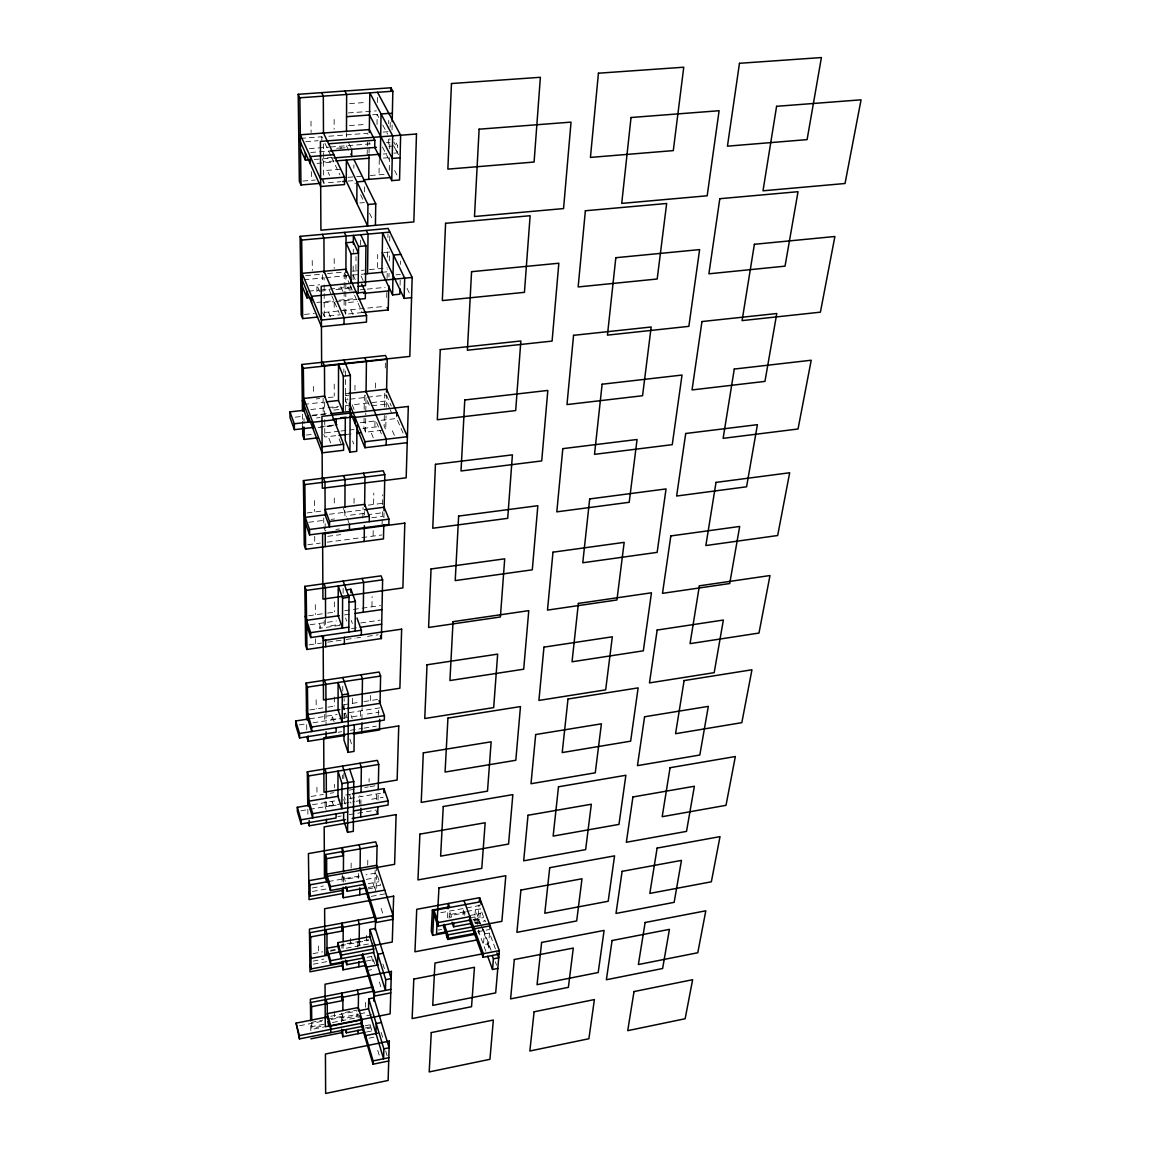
<?xml version="1.0" encoding="UTF-8"?>
<svg xmlns="http://www.w3.org/2000/svg" width="1151" height="1151" viewBox="0 0 1151 1151"><rect width="100%" height="100%" fill="white"/><g stroke="black" fill="none" stroke-linecap="round" stroke-linejoin="round"><path stroke-width="0.75" stroke-dasharray="5 3.75" d="M341.617 1022.002L341.646 1013.081L343.703 1020.275M341.876 948.223L341.89 944.64L368.464 939.691M342.106 881.421L342.12 876.184M342.466 778.666L342.48 775.069M342.768 691.19L342.782 686.054M343.113 593.355L343.127 588.089M343.876 372.521L343.89 368.924M344.221 273.765L344.091 310.453L345.732 314.237L363.457 312.439M342.811 1020.75L342.84 1012.175M343.127 943.374L343.099 948.769L341.89 944.669M343.386 882.112L343.415 875.048M343.804 778.565L343.832 771.846M344.063 718.742L344.135 698.671M344.897 515.835L344.926 508.828M345.329 410.806L345.487 370.982M345.732 314.237L345.89 275.06M346.465 136.868L346.48 133.257M350.897 290.311L350.911 286.671M353.084 279.751L353.199 262.989M353.271 252.644L353.299 249.191M353.861 168.262L353.889 164.737M350.508 943.446L350.566 936.31M351.113 868.055L351.17 861.883M352.436 703.247L352.479 697.218M354.033 503.26L354.105 495.534M354.94 390.275L355.012 381.801M355.918 269.593L356.019 256.486M360.623 245.077L360.695 238.185M364.522 191.915L364.579 186.577M356.968 1017.182L357.011 1013.628M357.803 946.942L357.86 941.676L359.112 945.762L359.17 940.381M358.608 878.472L358.666 873.221M359.486 804.204L359.601 795.384M360.536 716.282L360.623 708.786M362.882 518.123L363.011 507.562M364.076 417.885L363.946 428.33L365.543 432.215L382.391 430.229M364.176 409.296L364.363 393.527L365.442 396.102M367.198 154.694L367.342 142.134M358.206 1017.7L358.249 1014.132L330.769 1019.57M360.882 804.808L360.982 795.96M361.946 719.548L362.09 707.807M364.507 515.072L364.55 511.504M365.543 432.215L365.788 413.051M365.817 411.411L365.989 397.383L369.96 406.792M369.054 152.882L369.183 142.12M377.01 124.481L377.154 114.438L378.765 117.474M377.341 102.511L377.427 97.403M365.385 1007.283L365.471 1002.305M366.478 940.439L366.594 933.317M367.716 865.106L367.816 858.948M369.083 781.903L369.126 778.58M370.406 700.47L370.507 694.441M371.946 606.462L372.104 596.606M373.111 535.589L373.226 528.597M373.629 503.836L373.802 493.06M374.895 426.215L375.039 418M375.528 387.973L375.672 379.513M377.499 267.536L377.715 254.457M379.053 173.154L379.283 159.111M388.261 144.192L388.391 137.429M388.664 123.704L388.736 120.265M376.104 891.809L374.794 887.738L375.154 870.084M376.564 799.528L376.722 792.305M378.276 715.275L378.42 707.951M382.118 524.41L382.377 511.778M382.52 504.642L382.722 494.743M384.319 415.396L384.103 425.971L385.758 429.841L386.045 415.928M384.492 406.864L384.808 391.239M385.283 368.003L385.384 362.551M386.707 297.562L386.837 290.656M387.081 278.427L387.268 269.665M387.513 257.162L387.7 248.184M387.916 237.437L387.988 233.768M389.268 170.42L389.527 157.788M389.7 148.824L389.916 138.609M390.131 127.272L390.261 121.531M376.176 888.313L376.578 869.134M378.017 800.089L378.161 793.082M383.916 517.792L384.031 512.512L368.018 514.641M386.232 407.238L386.477 395.066L345.314 399.714L348.365 407.037M388.952 276.873L389.024 273.363M389.283 260.917L389.47 251.853M389.7 241.091L389.887 232.114M392.016 130.034L392.16 123.344M393.887 153.169L397.412 152.882L397.57 145.673L394.333 139.602M403.023 432.992L396.692 418.489L396.764 415.525M400.073 285.218L400.203 279.837M400.591 264.413L400.677 261.076M447.48 917.779L447.897 910.628M449.106 918.21L449.523 911.06L452.214 918.656M463.047 914.872L463.522 907.722M464.731 915.275L464.961 911.707M475.766 923.735L474.586 920.512L475.363 909.822L480.715 924.339M477.636 924.368L479.089 904.758M478.701 933.605L478.96 930.094M476.039 923.735L479.478 923.073L480.557 908.801M485.866 951.316L483.449 944.712L484.283 934.022L489.52 933.029L495.649 949.532M489.52 933.029L488.671 943.705L483.449 944.712M366.45 1032.015L373.197 1030.663M368.996 1038.188L374.176 1037.152M313.906 1028.98L324.222 1026.922M365.284 1025.757L370.449 1024.735M365.011 1028.001L371.989 1026.606M366.953 1028.706L370.377 1028.016M345.07 1012.434L357.055 1010.074M330.754 1016.275L356.565 1011.182M310.813 1030.692L310.698 1022.52L322.755 1020.131M327.92 1019.11L341.631 1016.405L342.811 1020.477M299.605 1025.742L323.863 1020.937M359.932 1013.801L366.781 1012.448M347.199 1017.872L357.544 1015.829M323.891 1024.232L311.82 1026.634L310.698 1022.52M332.481 1022.534L356.465 1017.772M366.709 1015.743L371.831 1014.722M316.05 1027.368L322.985 1025.987M366.694 970.61L374.751 969.056M367.068 957.315L372.133 956.352M366.306 961.071L373.758 959.56M474.543 922.843L485.017 920.872M313 953.661L322.64 951.834M330.668 950.323L335.114 949.489M438.214 930.08L441.667 929.433M330.409 951.172L335.473 950.208M346.307 948.165L373.442 943.057M313.101 961.114L323.805 959.085M477.536 931.763L489.822 929.447M313.273 964.193L328.395 961.315M454.4 914.829L464.903 912.872M469.881 915.491L480.312 913.534M471.378 917.606L474.845 916.959L477.046 922.973M473.047 919.577L483.535 917.606M472.86 920.081L478.025 919.102L479.478 923.073M340.552 945.705L368.723 940.41M474.586 920.512L479.751 919.548L480.931 922.771M440.761 912.714L480.816 905.276M464.932 911.765L449.307 914.685L450.386 917.707M466.659 911.448L480.557 908.858L485.334 921.75M371.284 896.37L384.664 893.924M312.425 891.464L326.395 888.96M368.306 883.666L378.837 881.767M368.248 887.479L380.506 885.263L376.492 872.947L366.047 874.818M367.874 888.989L374.794 887.738M328.395 881.551L359.069 876.055M348.12 878.817L359.241 876.832M312.252 887.982L323.359 885.982M366.306 879.378L375.787 877.681M337.79 816.591L341.3 816.001M349.127 814.663L376.363 810.031M312.439 804.736L340.178 799.974M380.42 793.327L349.487 798.521L350.983 803.168M342.336 803.614L325.143 806.506L325.992 809.254M344.063 803.326L354.379 801.585M356.091 801.297L359.529 800.722L360.421 803.441M300.857 810.822L307.821 809.642M309.561 809.354L332.179 805.542L332.179 801.427L334.121 807.642M331.215 806.045L337.847 804.923M371.672 799.226L383.154 797.298M311.144 796.463L323.345 794.435M330.265 793.269L333.747 792.694M349.3 790.104L354.508 789.241M364.838 787.514L368.262 786.939M369.989 786.651L375.14 785.802M350.652 794.19L343.703 795.355L345.228 800.003M338.121 732.252L341.732 731.676M350.264 730.324L362.421 728.396M363.917 728.151L376.319 726.195M309.576 718.814L337.171 714.512M379.945 707.836L344.077 713.433L346.149 719.605M331.042 719.706L337.962 718.627M367.212 714.037L379.183 712.167M299.231 724.929L306.137 723.85M313.043 722.756L341.775 718.425M343.487 718.152L360.551 715.476M309.792 709.966L322.999 707.908M327.934 707.146L334.955 706.067M343.53 704.743L359.069 702.326M363.961 701.578L378.593 699.304M343.185 709.074L347.516 708.412M309.015 644.891L321.532 643.064M327.718 642.157L334.481 641.179M336.178 640.92L344.523 639.711M346.293 639.452L355.141 638.158M356.911 637.899L360.551 637.366M367.514 636.359L378.147 634.805M339.847 625.367L319.331 628.317L319.287 623.425L320.856 628.029M360.709 622.964L380.19 620.159M351.53 628.532L358.623 627.496M344.48 614.922L349.616 614.202M310.079 624.748L336.423 620.979M330.855 625.727L340.336 624.374M308.669 615.771L324.194 613.569M327.618 613.08L336.193 611.872M344.753 610.649L380.492 605.584M307.792 544.74L320.28 543.099M327.215 542.179L381.916 534.956M323.762 526.827L325.201 530.827L328.769 530.366M335.891 529.431L339.444 528.971M327.776 536.323L340.811 534.611M350.494 515.144L363.658 513.447M308.756 522.281L324.237 520.295M331.128 519.403L334.567 518.957M371.787 517.749L383.225 516.267M307.144 512.929L322.021 511.03M368.349 505.116L382.549 503.304M329.387 514.252L364.579 509.749M306.209 435.078L313.043 434.287M339.2 431.222L323.287 433.078L324.798 437.006L337.2 435.538M340.969 431.021L354.062 429.481M362.896 428.445L379.067 426.561M346.063 434.502L351.372 433.884M320.553 426.633L334.495 425.021M327.431 425.999L337.66 424.82M318.108 427.625L333.977 425.784M360.22 422.734L375.902 420.906L381.369 433.855M381.11 420.302L396.692 418.489M310.756 409.526L326.366 407.742M328.064 407.555L338.437 406.375M332.524 407.958L341.128 406.979M333.891 410.073L339.085 409.483M371.831 405.756L385.527 404.188M295.246 417.18L303.893 416.187M312.554 415.194L326.395 413.612M311.763 415.828L327.459 414.029M316.568 417.957L320.036 417.554M348.839 393.412L345.401 393.8L347.976 400.088M316.18 398.937L319.647 398.548M328.28 397.584L336.912 396.62M345.458 395.656L348.94 395.268M303.792 404.404L322.913 402.246M304.483 314.439L314.41 313.432M324.28 312.453L384.765 306.367M322.697 312.612L324.265 316.396L340.365 314.77M316.784 302.425L333.905 300.728L331.805 295.821M339.013 300.224L356.019 298.541M323.431 302.771L333.905 301.735M335.646 301.562L356.594 299.476M348.523 302.483L357.429 301.591M309.245 285.779L319.705 284.757M308.641 291.16L319.215 290.124M320.971 289.966L328.021 289.275M329.776 289.102L350.911 287.045M320.366 291.189L329.028 290.34M335.963 289.664L353.285 287.98M360.191 289.807L365.543 289.289M367.313 289.117L385.125 287.376M305.691 275.679L322.496 274.082L322.553 282.844M327.517 273.607L344.235 272.01L349.501 283.88M352.537 271.219L364.162 270.111M369.413 269.622L387.297 267.91M303.936 279.751L324.107 277.823L324.122 283.088M325.776 277.664L350.882 275.262M352.551 275.103L367.543 273.665M381.902 272.298L389.067 271.607M395.944 274.873L400.347 274.442M383.7 252.544L389.47 252.011M359.831 202.979L364.407 202.59M302.857 181.038L315.216 180.031M347.947 177.34L363.486 176.06M370.363 175.499L385.772 174.233M322.035 179.47L323.69 183.081L341.013 181.657M347.775 181.095L353.774 180.592L355.299 183.743M334.078 161.025L323.604 161.859L321.935 158.277M317.072 163.384L333.833 162.046M383.384 158.09L388.002 157.716M326.596 170.406L341.689 169.183M336.668 148.249L341.746 147.86M340.135 148.191L345.242 147.803M310.698 152.479L330.337 150.954M388.765 146.364L397.57 145.673M327.157 157.874L332.38 157.457M314.324 159.471L332.121 158.061M383.341 154.004L386.865 153.716M300.569 138.379L321.82 136.753L322.942 139.127M328.841 136.221L367.457 133.271L368.651 135.617M383.082 132.077L390.045 131.545M305.734 141.674L318.18 140.71M309.346 148.637L328.769 147.127M330.524 146.983L372.579 143.717M386.535 142.623L390.016 142.364M349.444 125.617L364.68 124.466M348.307 112.927L376.42 110.87M372.579 114.769L378.276 114.352M349.559 103.604L364.925 102.497M393.858 142.048L395.426 145.012M382.794 125.085L387.628 134.207M398.433 154.637L394.261 146.767L397.412 152.882M382.405 146.968L389.642 160.895M394.606 170.434L397.081 175.211M348.724 143.141L351.746 149.27M346.422 145.745L350.954 154.968M407.08 288.369L410.073 294.555M360.608 194.735L362.882 199.44M369.543 213.208L372.478 219.28M324.97 143.386L330.884 155.831M331.617 157.385L339.933 174.909M328.179 172.362L329.603 175.398M361.069 275.967L363.27 280.801M353.112 275.046L355.299 279.88M350.235 285.506L353.846 293.649M354.566 295.275L362.292 312.669M348.005 287.088L349.444 290.325M340.797 286.743L342.797 291.347M350.969 310.007L353.04 314.77M386.477 395.066L391.254 406.001M389.513 408.202L386.362 400.936L345.343 405.598L346.537 408.533M390.146 409.655L391.412 412.576M392.405 430.762L394.505 435.639M328.999 289.275L331.1 294.181M334.581 302.31L339.3 313.345M328.553 312.252L330.567 317.043M319.604 291.548L316.856 285.045L316.913 291.52M371.356 433.236L373.399 438.143M352.22 404.807L354.623 410.677M352.566 440.991L353.76 443.955M339.099 438.848L341.027 443.739M328.884 438.243L330.797 443.193M343.401 508.296L346.609 516.77M347.185 518.281L348.897 522.784M483.319 929.202L491.103 950.309M495.362 961.848L496.585 965.157M482.744 928.742L485.736 936.842M481.305 925.965L489.765 948.899M478.327 918.973L480.125 923.85M487.377 943.532L489.822 950.194M478.14 930.195L482.859 943.086M351.271 620.447L352.379 623.511M345.573 617.986L346.652 621.036M351.127 715.577L352.177 718.656M342.725 704.858L346.696 716.656M349.89 739.057L352.479 746.769M334.078 721.49L332.049 715.303L332.049 719.792M349.516 794.377L351.026 799.024M372.996 883.105L375.14 889.766M381.11 908.326L383.312 915.16M343.717 799.485L345.214 804.132M382.895 963.962L384.492 969.041M373.341 959.718L374.593 963.79M371.572 956.884L373.629 963.531M379.37 982.033L381.485 988.853M343.89 876.587L345.329 881.249M342.135 874.76L344.35 881.968M359.155 942.209L360.162 945.518M381.154 1032.461L383.197 1039.195M385.657 1050.892L387.196 1055.942M370.262 1025.311L372.233 1031.929M377.744 1050.345L379.772 1057.136M303.979 418.403L304.065 425.41M311.777 1023.297L311.849 1029.9M302.497 414.187L302.584 419.741M302.598 421.28L302.67 426.733M306.684 724.727L306.756 730.209M307.821 809.196L307.921 816.39M310.986 121.172L311.087 132.538M311.432 171.614L311.504 178.693M312.223 260.572L312.324 270.442M313.345 386.391L313.432 394.908M314.367 500.556L314.468 511.389M314.683 536.28L314.755 543.301M315.288 604.577L315.388 614.476M315.604 638.834L315.647 643.654M316.137 699.779L316.223 708.858M316.928 787.212L317 795.571M318.338 945.921L318.395 953.028M323.517 143.875L323.69 183.081M324.136 284.844L324.165 291.85M324.179 293.606L324.265 316.396M324.64 402.044L324.697 414.374M324.726 419.655L324.798 437.006M325.172 523.647L325.201 530.827M325.589 619.339L325.632 627.885M325.992 713.433L326.05 725.188M326.38 801.772L326.424 810.621M321.82 136.753L321.834 140.336M323.114 398.16L323.201 413.986M323.719 517.892L323.748 525.057M324.222 620.418L324.265 628.964M324.683 714.383L324.726 721.893M325.114 801.168L325.157 808.189M334.135 119.459L334.135 129.171M334.193 258.515L334.193 268.37M334.207 302.296L334.207 310.252M334.236 384.089L334.25 395.987M334.294 498.038L334.294 505.764M334.337 601.901L334.337 611.785M334.365 696.974L334.38 706.038M334.409 784.32L334.409 787.658M334.495 1011.715L334.509 1018.318"/><path stroke-width="1.5" d="M336.078 813.858L336.078 817.987L301.073 823.943L297.375 811.412L297.303 807.283L309.504 805.225M336.121 727.691L336.121 732.165L299.62 737.949L295.778 725.461L295.692 720.972L309.547 718.814M336.236 424.82L336.236 418.935M337.761 942.655L337.761 946.223L341.415 958.639L341.43 955.071L337.761 942.655L369.859 936.641L369.989 929.476L375.341 928.469L391.182 978.623L385.729 979.688L385.427 990.392L373.399 951.776M338.48 400.49L338.523 364.55L343.315 376.176L343.199 412.231L338.48 400.49L326.323 401.857M341.991 783.529L341.905 808.736L337.962 796.319L337.991 771.127L341.991 783.529L353.76 781.587L349.688 769.213M342.279 694.83L342.192 722.224L338.077 709.879L338.106 682.5L342.279 694.83L348.422 693.88L348.062 752.366L354.033 751.402L354.263 724.813M342.595 598.16L342.494 628.058L338.193 615.828L338.236 585.974L342.595 598.16L349.012 597.254L348.796 632.043M341.588 1029.123L342.739 1036.763L364.752 1032.346M341.689 999.787L341.718 993.097L342.912 997.183L342.854 1010.52M341.833 962.222L343.012 969.833L365.845 965.459M341.933 930.31L341.962 923.145L343.199 927.246L343.142 941.59M342.077 890.155L343.315 897.751L367.932 893.291M342.207 853.049L342.221 847.683L343.502 851.798L343.43 871.739M343.617 444.286L322.093 446.847L303.72 398.462L324.625 396.117L343.617 444.286L343.588 450.271L322.136 452.847L302.325 400.49M344.034 324.395L344.048 317.762L324.078 271.276M323.474 133.041L344.537 177.153L344.523 184.563L320.669 186.534L298.785 138.508M342.739 1036.763L342.768 1029.641M343.012 969.833L343.056 961.056M343.315 897.751L343.358 887.277M343.66 812.908L343.631 819.929L347.573 832.331L353.314 831.339L353.76 781.587M344.02 725.835L343.962 739.992L348.062 752.366M344.365 643.985L344.394 637.15M344.926 507.116L345.041 479.607L343.516 475.665M345.3 417.741L345.214 440.315L349.904 452.156L356.724 451.336L356.954 425.237M345.904 272.47L346.048 236.07L344.365 232.387M346.278 181.211L346.365 160.047L367.946 204.49L367.673 226.028L346.278 181.211L342.739 181.513M346.48 131.818L346.638 94.483L344.868 91.015M363.515 1029.382L346.35 1032.821L346.365 1029.541M363.63 961.488L346.768 964.711L346.782 961.171M364.738 888.112L347.214 891.277L347.242 887.464M347.573 832.331L347.875 782.551L342.509 766.077M349.429 529.647L349.458 524.28M349.904 452.156L350.364 375.399L343.919 359.961M350.94 283.232L351.113 253.939L346.019 242.76L353.343 242.098L358.493 253.249L351.113 253.939M351.702 156.507L351.746 149.27M350.911 592.736L350.94 589.24L346.178 589.902M353.328 244.026L353.4 235.408L358.551 246.53L358.134 292.858M354.997 423.338L355.055 417.381L396.85 412.562L396.764 415.525M356.796 203.238L356.968 181.887L364.637 181.254M355.112 631.136L355.371 601.398L350.94 589.24M361.342 635.093L361.4 630.216L356.983 618.029M361.731 284.067L365.385 292.138L365.313 298.613L358.335 299.303M360.723 234.746L365.932 245.854L365.471 285.635L358.191 286.34M407.238 442.66L364.925 447.725L365.011 441.739L349.257 403.238M366.565 315.475L321.402 320.05L302.109 273.363L345.919 269.219L366.565 315.475L366.478 322.093L321.446 326.711L300.641 276.168M358.004 1033.699L358.047 1030.145M358.306 1009.139L358.493 994.147L357.285 990.076M358.839 966.797L358.911 961.545M359.17 940.381L359.371 924.239L358.119 920.153M359.745 894.773L359.831 887.795M360.076 868.501L360.321 848.848L359.011 844.762M360.723 817.009L360.839 808.232M361.026 792.449L361.342 767.3L359.975 763.228M361.774 732.784L361.903 722.857M362.119 706.139L362.45 678.817L361.026 674.759M363.284 612.246L363.658 582.449L362.162 578.449M364.176 541.474L364.378 525.719M364.622 506.311L364.982 477.133L363.414 473.205M366.061 392.002L366.435 361.543L364.795 357.716M367.543 273.665L368.032 234.085L366.291 230.416M368.723 179.355L369.039 154.522M369.313 132.451L369.802 92.843L392.692 135.832L391.743 180.635L399.555 179.988L400.634 135.228L377.499 92.296M361.874 1026.433L361.975 1019.829L358.335 1007.528L327.301 1013.628L330.783 1026.03L330.797 1032.648M362.882 958.107L362.925 954.553M363.961 884.443L364.018 880.616L330.438 886.644L330.438 890.486L364.795 884.299M369.255 521.705L369.342 516.324L364.651 504.368L325.114 509.418L329.531 521.475L329.546 526.87L325.129 514.799L324.999 482.082L323.517 478.125M344.537 177.153L320.625 179.124L300.325 134.796L369.342 129.559L374.838 140.206L374.737 147.472L391.743 180.635M375.413 225.351L375.744 203.813L353.918 159.442M365.558 1038.878L365.601 1035.583L377.701 1033.152M366.694 970.61L366.752 967.056L378.046 964.898M367.932 896.974L367.989 893.133L384.765 890.097M380.305 158.334L381.053 113.963L388.865 113.388M368.55 1008.808L368.737 998.838L373.888 997.831L389.11 1047.77L383.858 1048.849L383.585 1058.776L368.55 1008.808L358.292 1010.837M369.859 936.641L373.715 948.956L373.643 952.524L330.61 960.682L330.625 964.25L363.687 957.949M390.865 91.174L390.937 87.778L298.195 94.296L299.361 181.326L300.972 184.966L320.194 183.369M373.816 1001.154L373.989 992.781M375.298 930.209L375.485 921.246L343.199 927.246M376.607 867.854L377.068 845.913L375.715 841.841L308.425 853.582L309.043 899.622L341.919 893.68M352.163 818.462L377.729 814.102L377.873 807.096M378.233 789.572L378.765 764.451L377.355 760.379L307.317 771.817L307.777 805.829M379.701 719.317L379.485 729.964L353.285 734.137M306.612 719.735L306.123 683.047L379.139 672.026L380.607 676.054L380.046 703.347L347.372 708.426M381.398 638.56L382.621 579.831L381.082 575.845L304.828 586.348L305.619 645.38L306.957 649.466L381.398 638.56L380.405 635.884M383.772 524.827L383.47 538.913L305.662 549.228L304.267 545.214L303.404 480.6L383.211 470.773L384.822 474.672L384.06 510.799M386.549 392.131L387.225 359.299L385.527 355.501L301.835 364.479L302.454 410.993M363.457 312.439L388.261 309.936L388.765 285.649M392.189 121.675L392.836 91.217L390.937 87.778M388.721 1060.992L373.025 1064.215L373.097 1060.92L359.759 1015.786M390.764 992.881L374.478 996.061L374.55 992.522L362.694 953.805M391.858 915.966L392.966 919.361L376.032 922.498L376.118 918.671L360.076 868.242M386.146 445.178L386.276 439.207L366.061 391.484M375.989 1033.497L376.204 1023.541L381.413 1022.505M377.528 964.998L377.758 954.265L383.168 953.244M399.972 288.815L399.843 294.196L392.577 294.915L393.469 255.076L400.85 254.385M379.082 700.657L384.42 715.591L384.319 720.08L299.533 733.46L295.692 720.972M364.579 509.749L384.132 507.231L388.952 519.144L388.837 524.496L309.59 534.87L305.317 522.727M383.858 792.751L383.959 788.622L352.364 793.902M383.959 788.622L388.189 800.909L388.074 805.038L353.501 810.908M411.569 297.649L404.145 298.382L404.692 278.154L382.621 232.761L381.902 272.298L392.577 294.915M412.173 277.434L409.814 356.422L321.647 365.932L321.215 286.239L412.173 277.434L388.103 228.459L300.109 236.358L301.159 314.77L302.684 318.582L317.633 317.072M448.099 907.089L432.373 909.995L431.308 931.375L432.675 935.389L446.53 932.77M432.675 935.389L433.956 910.412L481.089 901.665L480.902 904.067M438.186 922.555L469.838 916.628L469.594 920.225L437.984 926.167L438.186 922.555L433.956 910.412M447.998 908.844L448.315 903.477L449.739 907.477M475.521 933.202L447.71 938.468L447.926 934.914L444.2 924.325M475.262 934.267L447.84 939.461L448.056 935.95M471.047 923.505L453.609 926.785L453.825 923.188M474.039 932.439L474.298 928.828L490.11 925.836L489.909 928.238M479.348 901.262L479.607 897.694L416.734 909.319L414.95 951.791L476.471 940.05M499.03 954.208L483.075 957.287L483.362 953.69L463.997 900.586M497.793 968.451L492.527 969.487L493.419 958.812L492.196 955.503M499.347 950.611L495.678 992.881L432.733 1005.384L434.963 963.013L499.347 950.611L479.607 897.694M373.097 1060.92L388.822 1057.711M330.783 1026.03L361.975 1019.829M363.572 1026.102L299.447 1038.907L299.375 1035.598L361.932 1023.138M310.914 1038.821L342.322 1032.533M299.447 1038.907L296.08 1023.11L327.316 1016.952L330.783 1029.339M374.55 992.522L390.865 989.342M311.561 1006.679L342.897 1000.55L341.703 996.464L310.425 1002.564L311.561 1006.679L311.734 1019.973M493.419 958.812L498.728 957.79L496.887 952.841M372.78 987.054L310.382 999.197L310.669 1020.851M342.912 997.183L374.032 991.112M309.921 964.826L311.072 968.955L343.041 962.869M341.674 965.761L310.007 971.804L309.432 929.145L374.19 917.174M327.862 955.201L310.928 958.395L309.777 954.265M341.43 955.071L373.715 948.956M447.926 934.914L474.039 929.979M338.854 946.021L327.013 948.251L330.61 960.682M376.118 918.671L393.081 915.534L376.65 865.293L326.697 874.17L330.438 886.644M310.655 936.914L343.185 930.857L341.948 926.756L309.49 932.785L310.655 936.914L311.072 968.955M308.943 892.097L310.137 896.226L343.343 890.241M326.337 877.58L308.785 880.702L309.993 884.831L310.137 896.226M309.993 884.831L329.33 881.378M325.388 854.546L342.207 851.596L343.487 855.697L326.625 858.66L326.726 881.839L325.503 877.724L325.388 854.546L326.625 858.66M343.502 851.798L377.068 845.913M301.073 823.943L301.001 819.814L347.703 811.887M308.396 823.037L309.231 825.799L345.314 819.641M308.957 805.312L312.727 817.814L312.684 813.671L388.189 800.909M308.914 801.168L338.523 796.219M308.972 806.448L308.583 775.947L378.765 764.451M306.857 737.201L308.137 741.316L344.796 735.489M306.497 710.469L311.72 727.015L384.42 715.591M307.792 714.584L339.746 709.606M306.123 683.047L307.432 687.147L380.607 676.054M305.231 616.26L310.669 632.647L348.825 627.137M360.392 627.252L381.7 624.173M306.641 625.238L310.727 637.568L361.4 630.216M306.583 620.331L339.329 615.656M354.709 613.469L382.003 609.584M348.983 602.29L355.371 601.398M304.828 586.348L306.195 590.405L382.621 579.831M329.531 521.475L369.342 516.324M303.835 513.36L309.533 529.474L388.952 519.144M305.245 517.36L325.949 514.698M303.404 480.6L304.828 484.585L384.822 474.672M365.011 441.739L407.411 436.704L386.607 389.182L348.839 393.412M302.67 426.733L302.785 435.481L304.252 439.423L317.949 437.812M338.969 435.337L346.063 434.502M356.695 433.251L360.234 432.834M340.782 417.799L346.134 417.18M303.821 410.317L289.937 411.885L294.311 423.769L311.82 421.741M332.711 419.338L353.573 416.935M333.963 419.827L312.77 422.273L312.813 428.244M289.937 411.885L290.052 417.77L294.411 429.668L313.576 427.438M330.956 413.626L350.149 411.425M343.315 376.176L350.364 375.399M301.835 364.479L303.332 368.334L387.225 359.299M356.076 291.951L311.59 296.325L311.662 302.929M302.281 286.441L306.957 297.879L310.468 297.534M356.637 293.001L365.385 292.138M363.658 293.376L388.664 290.915M364.881 273.924L382.434 272.24M358.551 246.53L365.932 245.854M300.109 236.358L301.677 240.07L389.887 232.114M367.946 204.49L375.744 203.813M363.529 179.786L391.023 177.513M335.819 160.895L368.982 158.248M400.102 157.788L392.218 158.421L369.529 114.999M330.337 150.954L376.42 147.342M333.819 154.709L310.295 156.565L310.367 163.917M300.512 149.328L305.432 160.176L308.986 159.903M333.905 157.917L379.83 154.277M328.611 143.789L374.838 140.206M346.537 116.697L369.457 114.999M388.851 113.575L392.376 113.302M298.195 94.296L299.85 97.792L392.836 91.217M321.604 92.656L323.316 96.137L323.474 133.243M382.261 252.673L404.145 298.382M387.11 307.446L388.261 309.936M322.309 234.372L323.935 238.056L324.078 272.643M349.228 409.166L364.925 447.725M322.942 362.22L324.481 366.061L324.625 396.908M303.878 410.303L308.339 422.144L308.267 416.23M487.693 956.265L492.527 969.487M469.32 919.491L483.075 957.287M343.156 581.068L349.012 597.254M451.998 922.239L453.609 926.785M324.035 583.701L325.445 587.744L325.575 617.627M443.466 926.354L447.71 938.468M446.444 935.461L447.84 939.461M432.373 909.995L437.984 926.167M342.811 677.507L348.422 693.88M321.935 635.999L323.489 640.603L323.46 635.712M376.809 811.397L377.729 814.102M324.524 680.27L325.877 684.356L325.992 711.75M362.968 881.349L376.032 922.498M324.956 768.94L326.251 773.04L326.366 798.247M307.849 719.087L311.777 731.518L311.72 727.015M369.989 929.476L385.729 979.688M345.789 886.63L347.214 891.277M307.317 771.817L308.583 775.947M361.932 955.028L374.478 996.061M368.737 998.838L383.858 1048.849M307.662 797.039L312.684 813.671M326.711 878.012L330.438 890.486M345.386 960.063L346.768 964.711M297.303 807.283L301.001 819.814M360.68 1022.39L373.025 1064.215M325.762 929.763L326.956 933.878L327.042 955.344M327.028 951.805L330.625 964.25M345.458 1029.742L346.35 1032.821M326.107 999.514L327.258 1003.614L327.316 1018.563M327.762 1021.8L329.057 1026.447M296.08 1023.11L299.375 1035.598M294.311 423.769L294.411 429.668M299.533 733.46L299.62 737.949M299.85 97.792L300.972 184.966M301.677 240.07L302.684 318.582M303.332 368.334L303.893 411.396M304.094 427.165L304.252 439.423M304.828 484.585L305.662 549.228M306.195 590.405L306.957 649.466M307.432 687.147L307.864 719.922M308.065 735.964L308.137 741.316M309.159 820.519L309.231 825.799M305.346 152.91L305.432 160.176M306.885 291.332L306.957 297.879M309.533 529.474L309.59 534.87M310.669 632.647L310.727 637.568M325.215 532.481L325.273 546.639M325.675 639.87L325.704 646.718M326.078 731.82L326.107 738.453M326.452 819.339L326.467 822.85M389.311 1041.094L388.132 1080.458L325.647 1093.45L325.431 1054.028L389.311 1041.094M391.398 971.415L390.131 1013.858L325.273 1026.735L325.042 984.22L391.398 971.415M393.656 896.154L392.275 942.022L324.884 954.74L324.625 908.743L393.656 896.154M396.102 814.591L394.606 864.329L324.453 876.817L324.179 826.907L396.102 814.591M398.75 725.921L397.138 780.033L323.992 792.205L323.69 737.849L398.75 725.921M401.641 629.151L399.886 688.24L323.489 699.981L323.158 640.575L401.641 629.151M404.821 523.115L402.879 587.916L322.927 599.095L322.582 533.877L404.821 523.115M408.317 406.447L406.174 477.809L322.323 488.254L321.935 416.345L408.317 406.447M416.475 134.005L413.842 221.927L320.913 230.2L320.424 141.4L416.475 134.005M413.799 979.084L412.144 1018.577L471.536 1006.708L474.457 967.286L413.799 979.084M419.899 834.13L417.971 879.925L481.78 868.401L485.161 822.749L419.899 834.13M423.309 752.883L421.223 802.405L487.506 791.14L491.146 741.805L423.309 752.883M427.021 664.789L424.762 718.512L493.693 707.592L497.649 654.128L427.021 664.789M431.05 568.968L428.589 627.453L500.397 616.979L504.714 558.825L431.05 568.968M435.452 464.328L432.762 528.237L507.706 518.338L512.411 454.846L435.452 464.328M440.272 349.631L437.322 419.741L515.691 410.562L520.842 340.984L440.272 349.631M445.581 223.308L442.329 300.584L524.439 292.34L530.122 215.726L445.581 223.308M451.465 83.534L447.868 169.125L534.093 162.046L540.38 77.29L451.465 83.534M431.28 1032.591L429.208 1071.926L489.938 1059.308L493.333 1020.031L431.28 1032.591M438.948 887.896L436.517 933.677L501.879 921.332L505.821 875.695L438.948 887.896M443.25 806.52L440.632 856.143L508.569 844.043L512.842 794.607L443.25 806.52M447.94 718.095L445.077 772.048L515.821 760.279L520.468 706.57L447.94 718.095M453.034 621.669L449.926 680.543L523.691 669.206L528.769 610.649L453.034 621.669M458.63 516.08L455.22 580.593L532.294 569.817L537.848 505.706L458.63 516.08M464.774 399.972L461.019 470.975L541.718 460.932L547.818 390.434L464.774 399.972M471.565 271.679L467.407 350.221L552.092 341.084L558.839 263.234L471.565 271.679M479.118 129.185L474.485 216.517L563.558 208.576L571.04 122.121L479.118 129.185M514.324 959.531L510.584 998.895L568.378 987.342L573.299 948.064L514.324 959.531M520.914 890.054L516.9 932.339L576.694 920.944L581.989 878.774L520.914 890.054M528.007 815.268L523.691 860.819L585.643 849.611L591.326 804.232L528.007 815.268M535.675 734.539L530.999 783.73L595.268 772.81L601.412 723.821L535.675 734.539M543.963 647.135L538.913 700.427L605.671 689.852L612.318 636.805L543.963 647.135M552.984 552.178L547.488 610.102L616.936 599.973L624.173 542.366L552.984 552.178M562.81 448.645L556.811 511.85L629.194 502.296L637.064 439.495L562.81 448.645M573.558 335.329L566.983 404.562L642.56 395.728L651.178 326.999L573.558 335.329M585.37 210.762L578.147 286.944L657.192 279.002L666.659 203.482L585.37 210.762M598.434 73.204L590.434 157.414L673.292 150.608L683.752 67.218L598.434 73.204M534.107 1011.787L529.848 1051.007L588.895 1038.734L594.391 999.572L534.107 1011.787M541.617 942.453L537.042 984.666L598.189 972.523L604.102 930.411L541.617 942.453M549.718 867.681L544.783 913.232L608.188 901.262L614.562 855.855L549.718 867.681M558.494 786.795L553.142 836.101L618.979 824.389L625.871 775.27L558.494 786.795M568.004 699.017L562.206 752.567L630.647 741.172L638.129 687.881L568.004 699.017M578.363 603.426L572.047 661.782L643.323 650.819L651.466 592.794L578.363 603.426M589.686 498.93L582.766 562.767L657.149 552.365L666.041 488.93L589.686 498.93M602.117 384.218L594.52 454.343L672.256 444.66L682.025 375.053L602.117 384.218M615.828 257.709L607.44 335.128L688.859 326.352L699.621 249.594L615.828 257.709M631.036 117.503L621.727 203.396L707.174 195.785L719.102 110.726L631.036 117.503M612.073 940.525L606.376 979.746L662.616 968.509L669.436 929.361L612.073 940.525M622.115 871.35L616.001 913.448L674.141 902.355L681.464 860.387L622.115 871.35M632.921 796.967L626.345 842.259L686.514 831.382L694.384 786.248L632.921 796.967M644.574 716.771L637.467 765.631L699.822 755.027L708.311 706.369L644.574 716.771M657.163 630.043L649.481 682.903L714.181 672.659L723.36 620.044L657.163 630.043M670.832 535.934L662.501 593.34L729.72 583.528L739.676 526.453L670.832 535.934M685.708 433.495L676.63 496.023L746.582 486.787L757.416 424.661L685.708 433.495M701.966 321.546L692.039 389.93L764.955 381.398L776.781 313.518L701.966 321.546M719.807 198.706L708.901 273.809L785.04 266.154L798.031 191.699L719.807 198.706M739.474 63.305L727.446 146.163L807.096 139.616L821.411 57.55L739.474 63.305M634.014 991.558L627.727 1030.663L685.147 1018.736L692.629 979.702L634.014 991.558M645.135 922.498L638.373 964.538L697.779 952.74L705.808 910.801L645.135 922.498M657.12 848.086L649.826 893.406L711.361 881.795L720.008 836.619L657.12 848.086M670.069 767.703L662.185 816.692L726.008 805.326L735.345 756.524L670.069 767.703M684.111 680.572L675.551 733.705L741.82 722.67L751.948 669.781L684.111 680.572M699.376 585.816L690.053 643.639L758.984 633.05L769.99 575.543L699.376 585.816M716.023 482.398L705.851 545.545L777.659 535.517L789.672 472.759L716.023 482.398M734.28 369.054L723.13 438.33L798.046 428.992L811.21 360.234L734.28 369.054M754.38 244.3L742.078 320.611L820.404 312.166L834.892 236.502L754.38 244.3M776.594 106.309L762.998 190.807L845.035 183.498L861.063 99.82L776.594 106.309"/></g></svg>
